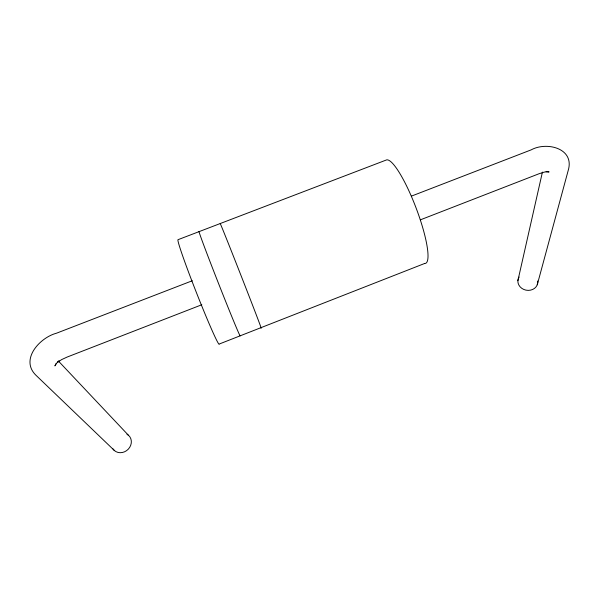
<?xml version="1.0" encoding="UTF-8"?>
<svg xmlns="http://www.w3.org/2000/svg" width="599" height="599" viewBox="0 0 599 599"><rect width="100%" height="100%" fill="white"/><g stroke="black" fill="none" stroke-linecap="round" stroke-linejoin="round"><path stroke-width="0.9" d="M517.895 280.639L542.424 172.093M537.258 284.757L568.196 170.483C574.943 148.312 546.655 141.349 531.223 149.847L411.393 196.135M56.313 363.331L54.906 365.907L56.388 363.398L59.069 360.875L57.474 362.29L61.697 359.572L67.155 357.049L201.803 304.749M420.318 219.863L538.958 173.777L544.169 172.138L548.489 171.494L546.101 171.658L549.156 171.898M192.301 280.751L56.433 333.231C39.863 337.596 19.932 359.318 35.76 375.071L114.566 450.688M547.142 171.486L548.407 172.1M58.642 361.287L128.313 435.129M220.207 223.547A56.029 0.419 68.6 0 1 241.592 276.993A56.029 0.419 68.6 0 1 260.939 327.675M240.177 335.822A56.119 0.921 68.5 0 1 219.369 285.596A56.119 0.921 68.5 0 1 199.168 231.596M126.973 434.23A10.393 9.24 -42.2 0 1 128.268 449.19A10.393 9.24 -42.2 0 1 112.964 448.876M537.692 280.998A9.981 8.715 10.1 0 1 525.922 290.133A9.981 8.715 10.1 0 1 519.093 277.052M424.609 263.493L219.339 343.991A56.216 2.269 68.5 0 1 197.064 294.236A56.216 2.269 68.5 0 1 178.053 239.675L386.033 160.113A55.28 10.797 69.2 0 1 416.552 209.201A55.28 10.797 69.2 0 1 424.609 263.493"/></g></svg>
